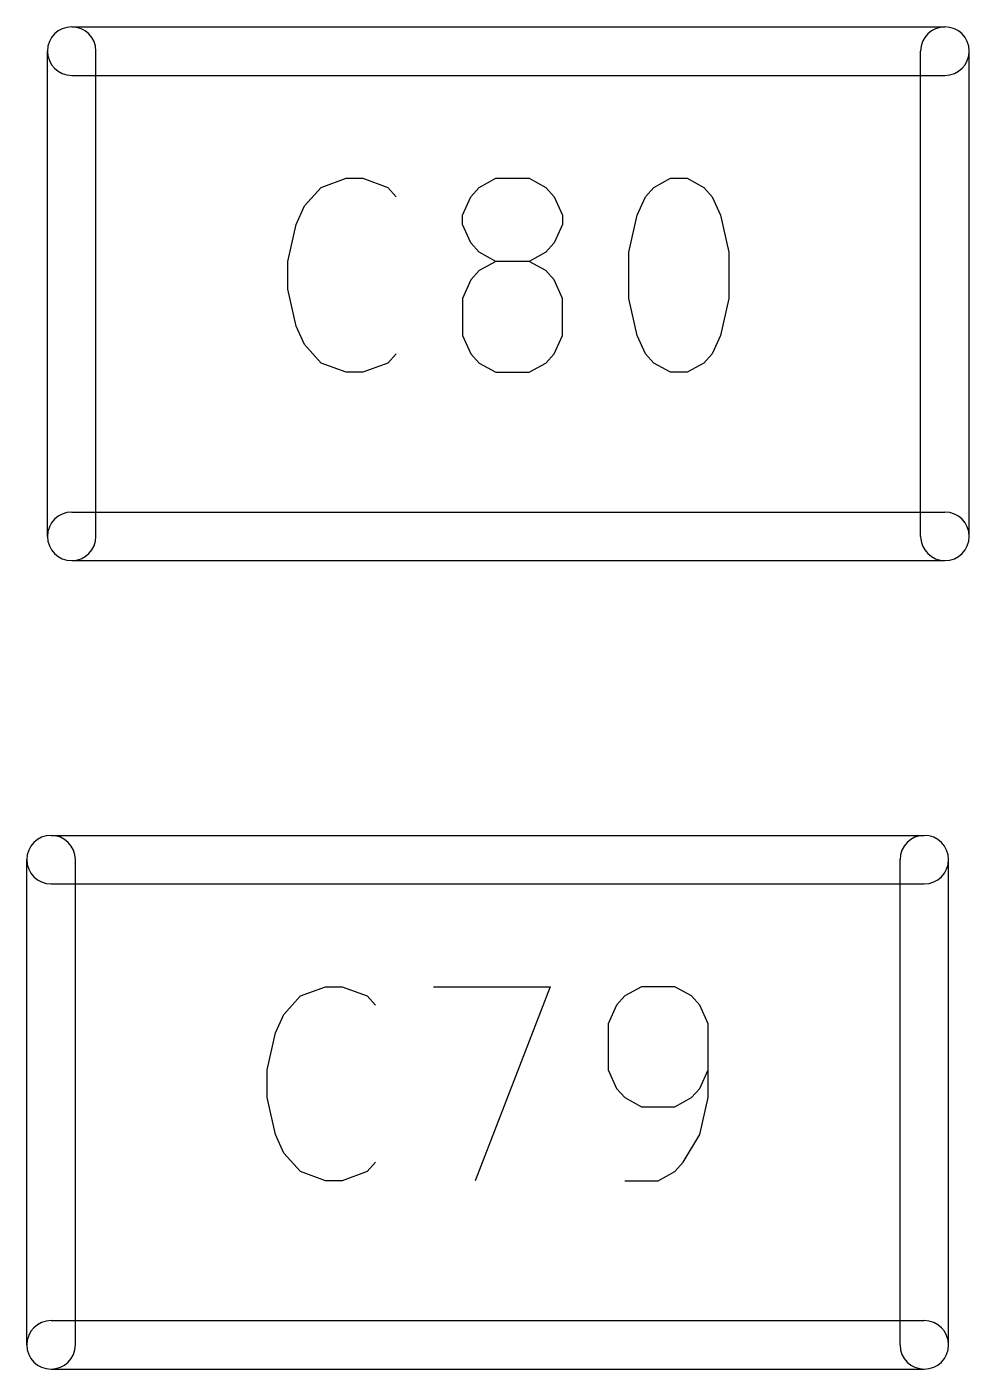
# Model space of a CAD drawing. Extents: x 51.7 to 137.6, y -122.1 to -55.4.
# Drawn here: x 81.543 to 84.011, y -58.949 to -55.435 of the extents above; entities that cross this region are included whole.
import ezdxf

# ---------------------------------------------------------------- set-up
doc = ezdxf.new("R2010")
doc.units = 0
doc.header["$MEASUREMENT"] = 0
doc.layers.add('BLACK', color=250, linetype='CONTINUOUS')

msp = doc.modelspace()

# ---------------------------------------------------------------- linework, layer by layer
at = {"layer": 'BLACK'}
for p, q in [((81.661, -55.4355), (83.947, -55.4355)), ((81.5975, -56.769), (81.5975, -55.499)), ((81.7245, -56.769), (81.7245, -55.499)), ((83.8835, -56.769), (83.8835, -55.499)), ((84.0105, -56.769), (84.0105, -55.499)), ((81.661, -55.5625), (83.947, -55.5625)), ((82.2706, -55.9042), (82.3141, -55.8558)), ((82.3141, -55.8558), (82.3795, -55.8316)), ((82.3795, -55.8316), (82.423, -55.8316)), ((82.423, -55.8316), (82.4883, -55.8558)), ((82.4883, -55.8558), (82.5101, -55.88)), ((82.706, -55.88), (82.7278, -55.8558)), ((82.7278, -55.8558), (82.7713, -55.8316)), ((82.7713, -55.8316), (82.8584, -55.8316)), ((82.8584, -55.8316), (82.902, -55.8558)), ((82.902, -55.8558), (82.9237, -55.88)), ((83.1632, -55.88), (83.185, -55.8558)), ((83.185, -55.8558), (83.2285, -55.8316)), ((83.2285, -55.8316), (83.2721, -55.8316)), ((83.2721, -55.8316), (83.3156, -55.8558)), ((83.3156, -55.8558), (83.3374, -55.88)), ((82.6843, -55.9284), (82.706, -55.88)), ((82.9237, -55.88), (82.9455, -55.9284)), ((83.1415, -55.9284), (83.1632, -55.88)), ((83.3374, -55.88), (83.3592, -55.9284)), ((82.2488, -55.9526), (82.2706, -55.9042)), ((82.2271, -56.0493), (82.2488, -55.9526)), ((82.6843, -55.9526), (82.6843, -55.9284)), ((82.706, -56.001), (82.6843, -55.9526)), ((82.9455, -55.9526), (82.9237, -56.001)), ((82.9455, -55.9284), (82.9455, -55.9526)), ((83.1197, -56.0251), (83.1415, -55.9284)), ((83.3592, -55.9284), (83.3809, -56.0251)), ((82.7278, -56.0251), (82.706, -56.001)), ((82.7713, -56.0493), (82.7278, -56.0251)), ((82.902, -56.0251), (82.8584, -56.0493)), ((82.9237, -56.001), (82.902, -56.0251)), ((83.1197, -56.1461), (83.1197, -56.0251)), ((83.3809, -56.0251), (83.3809, -56.1461)), ((82.2271, -56.1219), (82.2271, -56.0493)), ((82.7713, -56.0493), (82.7278, -56.0735)), ((82.8584, -56.0493), (82.7713, -56.0493)), ((82.902, -56.0735), (82.8584, -56.0493)), ((82.706, -56.0977), (82.6843, -56.1461)), ((82.7278, -56.0735), (82.706, -56.0977)), ((82.9237, -56.0977), (82.902, -56.0735)), ((82.9455, -56.1461), (82.9237, -56.0977)), ((82.2488, -56.2187), (82.2271, -56.1219)), ((82.6843, -56.1461), (82.6843, -56.2429)), ((82.9455, -56.2429), (82.9455, -56.1461)), ((83.1415, -56.2429), (83.1197, -56.1461)), ((83.3809, -56.1461), (83.3592, -56.2429)), ((82.2706, -56.267), (82.2488, -56.2187)), ((82.6843, -56.2429), (82.706, -56.2912)), ((82.9237, -56.2912), (82.9455, -56.2429)), ((83.1632, -56.2912), (83.1415, -56.2429)), ((83.3592, -56.2429), (83.3374, -56.2912)), ((82.3141, -56.3154), (82.2706, -56.267)), ((82.5101, -56.2912), (82.4883, -56.3154)), ((82.706, -56.2912), (82.7278, -56.3154)), ((82.902, -56.3154), (82.9237, -56.2912)), ((83.185, -56.3154), (83.1632, -56.2912)), ((83.3374, -56.2912), (83.3156, -56.3154)), ((82.3795, -56.3396), (82.3141, -56.3154)), ((82.423, -56.3396), (82.3795, -56.3396)), ((82.4883, -56.3154), (82.423, -56.3396)), ((82.7278, -56.3154), (82.7713, -56.3396)), ((82.7713, -56.3396), (82.8584, -56.3396)), ((82.8584, -56.3396), (82.902, -56.3154)), ((83.2285, -56.3396), (83.185, -56.3154)), ((83.2721, -56.3396), (83.2285, -56.3396)), ((83.3156, -56.3154), (83.2721, -56.3396)), ((81.661, -56.7055), (83.947, -56.7055)), ((81.661, -56.8325), (83.947, -56.8325)), ((81.607, -57.5515), (83.893, -57.5515)), ((81.5435, -58.885), (81.5435, -57.615)), ((81.6705, -58.885), (81.6705, -57.615)), ((83.8295, -58.885), (83.8295, -57.615)), ((83.9565, -58.885), (83.9565, -57.615)), ((81.607, -57.6785), (83.893, -57.6785)), ((82.2601, -57.9718), (82.3255, -57.9476)), ((82.3255, -57.9476), (82.369, -57.9476)), ((82.369, -57.9476), (82.4343, -57.9718)), ((82.6085, -57.9476), (82.9133, -57.9476)), ((82.9133, -57.9476), (82.7173, -58.4556)), ((83.1528, -57.9476), (83.1092, -57.9718)), ((83.2399, -57.9476), (83.1528, -57.9476)), ((83.2834, -57.9718), (83.2399, -57.9476)), ((82.2166, -58.0202), (82.2601, -57.9718)), ((82.4343, -57.9718), (82.4561, -57.996)), ((83.0875, -57.996), (83.0657, -58.0444)), ((83.1092, -57.9718), (83.0875, -57.996)), ((83.3052, -57.996), (83.2834, -57.9718)), ((83.3269, -58.0444), (83.3052, -57.996)), ((82.1948, -58.0686), (82.2166, -58.0202)), ((82.1731, -58.1653), (82.1948, -58.0686)), ((83.0657, -58.0444), (83.0657, -58.1653)), ((83.3269, -58.2379), (83.3269, -58.0444)), ((82.1731, -58.2379), (82.1731, -58.1653)), ((83.0657, -58.1653), (83.0875, -58.2137)), ((83.3052, -58.2137), (83.3269, -58.1653)), ((82.1948, -58.3347), (82.1731, -58.2379)), ((83.0875, -58.2137), (83.1092, -58.2379)), ((83.1092, -58.2379), (83.1528, -58.2621)), ((83.2399, -58.2621), (83.2834, -58.2379)), ((83.2834, -58.2379), (83.3052, -58.2137)), ((83.3052, -58.3347), (83.3269, -58.2379)), ((83.1528, -58.2621), (83.2399, -58.2621)), ((82.2166, -58.383), (82.1948, -58.3347)), ((83.2616, -58.4072), (83.3052, -58.3347)), ((82.2601, -58.4314), (82.2166, -58.383)), ((82.4561, -58.4072), (82.4343, -58.4314)), ((83.2399, -58.4314), (83.2616, -58.4072)), ((82.3255, -58.4556), (82.2601, -58.4314)), ((82.369, -58.4556), (82.3255, -58.4556)), ((82.4343, -58.4314), (82.369, -58.4556)), ((83.1092, -58.4556), (83.1963, -58.4556)), ((83.1963, -58.4556), (83.2399, -58.4314)), ((81.607, -58.8215), (83.893, -58.8215)), ((81.607, -58.9485), (83.893, -58.9485))]:
    msp.add_line(p, q, dxfattribs=at)
for centre, start, end in [((81.661, -55.499), 90, 270), ((81.661, -55.499), 360, 540), ((83.947, -55.499), 360, 540), ((83.947, -55.499), 270, 450), ((81.661, -56.769), 90, 270), ((83.947, -56.769), 270, 450), ((81.661, -56.769), 180, 360), ((83.947, -56.769), 180, 360), ((81.607, -57.615), 90, 270), ((81.607, -57.615), 360, 540), ((83.893, -57.615), 360, 540), ((83.893, -57.615), 270, 450), ((81.607, -58.885), 90, 270), ((83.893, -58.885), 270, 450), ((81.607, -58.885), 180, 360), ((83.893, -58.885), 180, 360)]:
    msp.add_arc(centre, 0.0635, start, end, dxfattribs=at)

doc.saveas('drawing.dxf')
